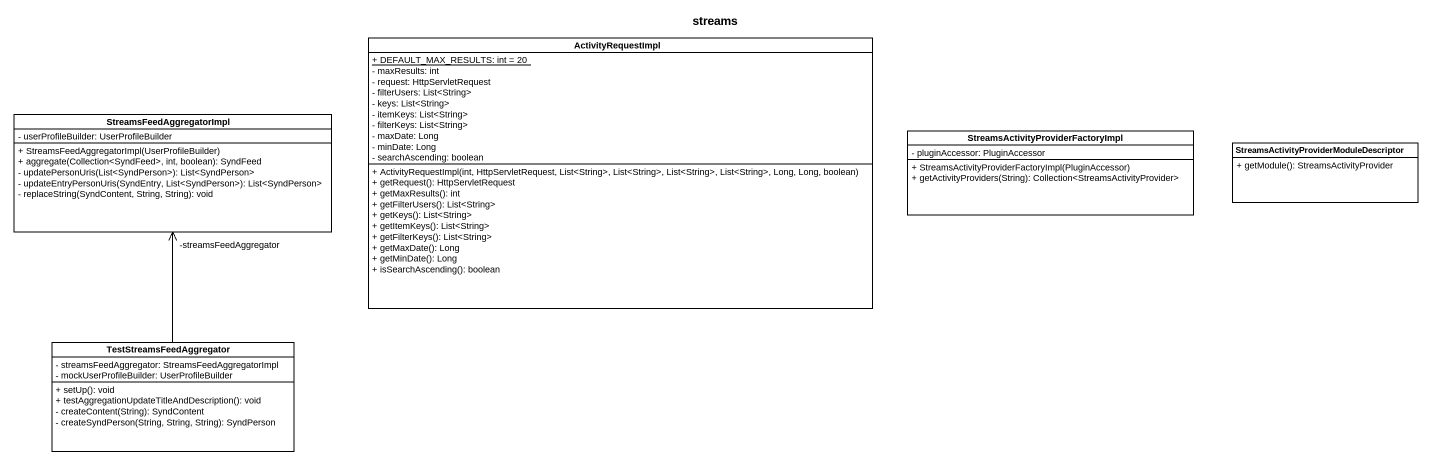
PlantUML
@startuml
title streams
hide circle
hide empty members
skinparam classAttributeIconSize 0
class ActivityRequestImpl {
  {static} + DEFAULT_MAX_RESULTS: int = 20
  - maxResults: int
  - request: HttpServletRequest
  - filterUsers: List<String>
  - keys: List<String>
  - itemKeys: List<String>
  - filterKeys: List<String>
  - maxDate: Long
  - minDate: Long
  - searchAscending: boolean
  + ActivityRequestImpl(int, HttpServletRequest, List<String>, List<String>, List<String>, List<String>, Long, Long, boolean)
  + getRequest(): HttpServletRequest
  + getMaxResults(): int
  + getFilterUsers(): List<String>
  + getKeys(): List<String>
  + getItemKeys(): List<String>
  + getFilterKeys(): List<String>
  + getMaxDate(): Long
  + getMinDate(): Long
  + isSearchAscending(): boolean
}
class StreamsFeedAggregatorImpl {
  - userProfileBuilder: UserProfileBuilder
  + StreamsFeedAggregatorImpl(UserProfileBuilder)
  + aggregate(Collection<SyndFeed>, int, boolean): SyndFeed
  - updatePersonUris(List<SyndPerson>): List<SyndPerson>
  - updateEntryPersonUris(SyndEntry, List<SyndPerson>): List<SyndPerson>
  - replaceString(SyndContent, String, String): void
}
class "StreamsActivityProviderFactoryImpl" as StreamsActivityProviderFacto {
  - pluginAccessor: PluginAccessor
  + StreamsActivityProviderFactoryImpl(PluginAccessor)
  + getActivityProviders(String): Collection<StreamsActivityProvider>
}
class "StreamsActivityProviderModuleDescriptor" as StreamsActivityProviderModul {
  + getModule(): StreamsActivityProvider
}
class TestStreamsFeedAggregator {
  - streamsFeedAggregator: StreamsFeedAggregatorImpl
  - mockUserProfileBuilder: UserProfileBuilder
  + setUp(): void
  + testAggregationUpdateTitleAndDescription(): void
  - createContent(String): SyndContent
  - createSyndPerson(String, String, String): SyndPerson
}
TestStreamsFeedAggregator -up-> "-streamsFeedAggregator" StreamsFeedAggregatorImpl
@enduml
